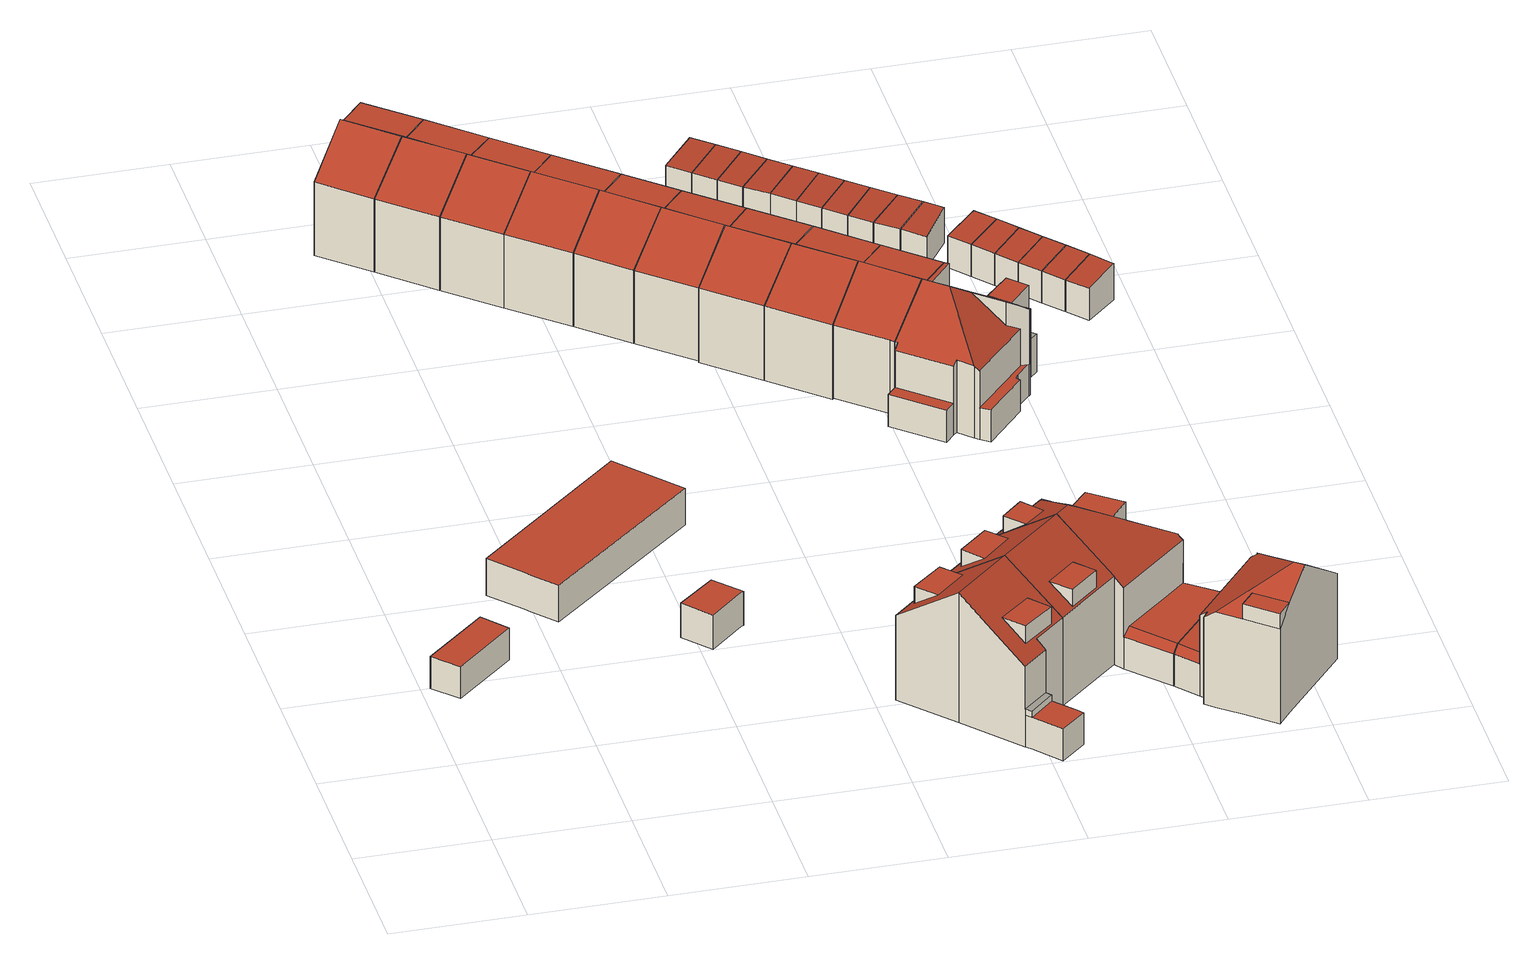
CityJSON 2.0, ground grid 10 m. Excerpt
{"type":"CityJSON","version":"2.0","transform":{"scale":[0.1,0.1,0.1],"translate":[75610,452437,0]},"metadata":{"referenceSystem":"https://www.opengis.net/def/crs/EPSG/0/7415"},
"CityObjects":{
"building1":{"type":"Building","attributes":{"Volume":39.41,"Dakoppervlakte":15.14,"Muuroppervlakte":44.63,"Vloeroppervlakte":15.14,"hoogte_Z_max_in_m_NAP":3.52,"GEB_DOEL":"onbekend","dateOfConstruction":"2005-01-01","measuredHeight":2.6},"geometry":[{"type":"Solid","lod":"2","boundaries":[[[[0,1,2,3]],[[4,5,6,7]],[[0,3,7,6]],[[3,2,4,7]],[[1,5,4,2]],[[0,6,5,1]]]],"semantics":{"surfaces":[{"type":"GroundSurface"},{"type":"RoofSurface"},{"type":"WallSurface"}],"values":[[0,1,2,2,2,2]]}}]},
"building2":{"type":"Building","attributes":{"Volume":288.37,"Dakoppervlakte":93.94,"Muuroppervlakte":131.6,"Vloeroppervlakte":93.94,"hoogte_Z_max_in_m_NAP":3.95,"GEB_DOEL":"bijeenkomstfunctie","dateOfConstruction":"2011-01-01","measuredHeight":3.07},"geometry":[{"type":"Solid","lod":"2","boundaries":[[[[8,9,10,11,12,13]],[[14,15,16,17,18,19]],[[15,9,8,16]],[[13,17,16,8]],[[12,18,17,13]],[[12,11,10,9,15,14,19,18]]]],"semantics":{"surfaces":[{"type":"GroundSurface"},{"type":"RoofSurface"},{"type":"WallSurface"}],"values":[[0,1,2,2,2,2]]}}]},
"building3":{"type":"Building","attributes":{"Volume":27.26,"Dakoppervlakte":9.96,"Muuroppervlakte":34.97,"Vloeroppervlakte":9.96,"hoogte_Z_max_in_m_NAP":3.66,"GEB_DOEL":"overige gebruiksfunctie","dateOfConstruction":"2018-01-01","measuredHeight":2.74},"geometry":[{"type":"Solid","lod":"2","boundaries":[[[[20,21,22,23,24]],[[25,26,27,28,29]],[[26,25,24,23]],[[22,27,26,23]],[[22,21,28,27]],[[28,21,20,24,25,29]]]],"semantics":{"surfaces":[{"type":"GroundSurface"},{"type":"RoofSurface"},{"type":"WallSurface"}],"values":[[0,1,2,2,2,2]]}}]},
"building4":{"type":"Building","attributes":{"Volume":349.63,"Dakoppervlakte":60.56,"Muuroppervlakte":209.65,"Vloeroppervlakte":53.47,"hoogte_Z_max_in_m_NAP":9.95,"GEB_DOEL":"woonfunctie","dateOfConstruction":"1934-01-01","measuredHeight":8.94},"geometry":[{"type":"Solid","lod":"2","boundaries":[[[[30,31,32,33,34,35,36,37,38,39,40,41,42]],[[43,44,45,46,47]],[[48,49,50,51]],[[52,53,48,51]],[[52,54,55,53]],[[56,57,58,59]],[[37,36,54,52,51,57,56,44,40,39,38]],[[55,54,36,35]],[[41,40,44,43]],[[31,30,46,45]],[[43,47,46,30,42,41]],[[45,44,56,59]],[[57,51,50]],[[48,58,49]],[[48,53,34,33,32,31,45,59,58]],[[50,49,58,57]],[[35,34,53,55]]]],"semantics":{"surfaces":[{"type":"GroundSurface"},{"type":"RoofSurface"},{"type":"WallSurface"}],"values":[[0,1,1,1,1,1,2,2,2,2,2,2,2,2,2,2,2]]}}]},
"building5":{"type":"Building","attributes":{"Volume":367.16,"Dakoppervlakte":63.03,"Muuroppervlakte":214,"Vloeroppervlakte":55.61,"hoogte_Z_max_in_m_NAP":9.95,"GEB_DOEL":"woonfunctie","dateOfConstruction":"1934-01-01","measuredHeight":8.99},"geometry":[{"type":"Solid","lod":"2","boundaries":[[[[60,61,35,34,33,32,31,30,62,63,64,65,66]],[[46,45,67,68,69]],[[49,48,70,71]],[[53,72,70,48]],[[53,55,73,72]],[[59,58,74,75]],[[34,35,55,53]],[[61,73,55,35]],[[45,46,30,31]],[[63,68,67,64]],[[46,69,68,63,62,30]],[[45,59,75,67]],[[49,58,48]],[[71,70,74]],[[73,61,60,66,65,64,67,75,74,70,72]],[[49,71,74,58]],[[59,45,31,32,33,34,53,48,58]]]],"semantics":{"surfaces":[{"type":"GroundSurface"},{"type":"RoofSurface"},{"type":"WallSurface"}],"values":[[0,1,1,1,1,1,2,2,2,2,2,2,2,2,2,2,2]]}}]},
"building6":{"type":"Building","attributes":{"Volume":561.56,"Dakoppervlakte":66.61,"Muuroppervlakte":286.13,"Vloeroppervlakte":68.68,"hoogte_Z_max_in_m_NAP":11.51,"GEB_DOEL":"woonfunctie","dateOfConstruction":"1925-01-01","measuredHeight":10.62},"children":["building6-1","building6-2"],"geometry":[{"type":"Solid","lod":"2","boundaries":[[[[76,77,78,79,80,81,82,83,84,85,86,87,88]],[[89,90,91,92,93,94],[95,96,97,98]],[[90,99,100,91],[101,102,103,104]],[[105,106,107,108,109]],[[110,111,112,113]],[[79,78,94,93,111,114]],[[78,77,89,94]],[[88,87,100,99]],[[100,87,86,91]],[[83,82,105,109]],[[82,81,106,105]],[[92,91,86,85,115,112]],[[110,107,114,111]],[[113,112,115,108]],[[115,85,84,83,109,108]],[[110,113,108,107]],[[111,93,92,112]],[[107,106,81,80,79,114]],[[89,77,76,88,99,90]],[[116,117,98,97]],[[116,97,96]],[[96,95,117,116]],[[117,95,98]],[[104,118,119,101]],[[118,104,103]],[[119,118,103,102]],[[119,102,101]]]],"semantics":{"surfaces":[{"type":"GroundSurface"},{"type":"RoofSurface"},{"type":"OuterFloorSurface"},{"type":"WallSurface"}],"values":[[0,1,1,1,2,3,3,3,3,3,3,3,3,3,3,3,3,3,3,1,3,3,3,1,3,3,3]]}}]},
"building6-1":{"type":"BuildingInstallation","attributes":{"relationToConstruction":"outside"},"parents":["building6"],"geometry":[{"type":"MultiSurface","lod":"2","boundaries":[[[116,117,98,97]],[[116,97,96]],[[96,95,117,116]],[[117,95,98]]],"semantics":{"surfaces":[{"type":"RoofSurface"},{"type":"WallSurface"}],"values":[0,1,1,1]}}]},
"building6-2":{"type":"BuildingInstallation","attributes":{"relationToConstruction":"outside"},"parents":["building6"],"geometry":[{"type":"MultiSurface","lod":"2","boundaries":[[[104,118,119,101]],[[118,104,103]],[[119,118,103,102]],[[119,102,101]]],"semantics":{"surfaces":[{"type":"RoofSurface"},{"type":"WallSurface"}],"values":[0,1,1,1]}}]},
"building7":{"type":"Building","attributes":{"Volume":358.57,"Dakoppervlakte":61.62,"Muuroppervlakte":212.44,"Vloeroppervlakte":54.38,"hoogte_Z_max_in_m_NAP":9.95,"GEB_DOEL":"woonfunctie","dateOfConstruction":"1934-01-01","measuredHeight":8.99},"geometry":[{"type":"Solid","lod":"2","boundaries":[[[[120,121,122,123,61,60,66,65,64,63,124,125]],[[126,127,68,67]],[[70,128,129,71]],[[72,130,128,70]],[[75,74,131,132]],[[72,73,133,130]],[[60,61,73,72,70,74,75,67,64,65,66]],[[61,123,133,73]],[[125,124,127,126]],[[124,63,68,127]],[[67,68,63,64]],[[126,67,75,132]],[[128,131,129]],[[71,74,70]],[[131,128,130,122,121,120,125,126,132]],[[71,129,131,74]],[[122,130,133,123]]]],"semantics":{"surfaces":[{"type":"GroundSurface"},{"type":"RoofSurface"},{"type":"WallSurface"}],"values":[[0,1,1,1,1,1,2,2,2,2,2,2,2,2,2,2,2]]}}]},
"building8":{"type":"Building","attributes":{"Volume":392.86,"Dakoppervlakte":67.95,"Muuroppervlakte":218.23,"Vloeroppervlakte":60.01,"hoogte_Z_max_in_m_NAP":9.95,"GEB_DOEL":"woonfunctie","dateOfConstruction":"1934-01-01","measuredHeight":8.96},"geometry":[{"type":"Solid","lod":"2","boundaries":[[[[134,135,136,137,138,123,122,121,120,125,124,139,140]],[[127,126,141,142,143]],[[129,128,144,145]],[[130,146,144,128]],[[130,133,147,146]],[[132,131,148,149]],[[122,123,133,130,128,131,132,126,125,120,121]],[[147,133,123,138]],[[140,142,141,134]],[[142,140,139,124,127,143]],[[126,127,124,125]],[[126,132,149,141]],[[129,131,128]],[[145,144,148]],[[144,146,137,136,135,134,141,149,148]],[[148,131,129,145]],[[137,146,147,138]]]],"semantics":{"surfaces":[{"type":"GroundSurface"},{"type":"RoofSurface"},{"type":"WallSurface"}],"values":[[0,1,1,1,1,1,2,2,2,2,2,2,2,2,2,2,2]]}}]},
"building9":{"type":"Building","attributes":{"Volume":574.17,"Dakoppervlakte":64.36,"Muuroppervlakte":267.01,"Vloeroppervlakte":64.13,"hoogte_Z_max_in_m_NAP":11.51,"GEB_DOEL":"woonfunctie","dateOfConstruction":"1925-01-01","measuredHeight":10.62},"children":["building9-1","building9-2"],"geometry":[{"type":"Solid","lod":"2","boundaries":[[[[150,77,76,88,151,152]],[[153,154,99,90],[155,156,157,158]],[[90,89,159,153],[160,161,162,163]],[[77,150,159,89]],[[159,150,152,153]],[[90,99,88,76,77,89]],[[88,99,154,151]],[[152,151,154,153]],[[155,158,164,165]],[[164,158,157]],[[165,164,157,156]],[[165,156,155]],[[161,160,166,167]],[[160,163,166]],[[163,162,167,166]],[[162,161,167]]]],"semantics":{"surfaces":[{"type":"GroundSurface"},{"type":"RoofSurface"},{"type":"WallSurface"}],"values":[[0,1,1,2,2,2,2,2,1,2,2,2,1,2,2,2]]}}]},
"building9-1":{"type":"BuildingInstallation","attributes":{"relationToConstruction":"outside"},"parents":["building9"],"geometry":[{"type":"MultiSurface","lod":"2","boundaries":[[[155,158,164,165]],[[164,158,157]],[[165,164,157,156]],[[165,156,155]]],"semantics":{"surfaces":[{"type":"RoofSurface"},{"type":"WallSurface"}],"values":[0,1,1,1]}}]},
"building9-2":{"type":"BuildingInstallation","attributes":{"relationToConstruction":"outside"},"parents":["building9"],"geometry":[{"type":"MultiSurface","lod":"2","boundaries":[[[161,160,166,167]],[[160,163,166]],[[163,162,167,166]],[[162,161,167]]],"semantics":{"surfaces":[{"type":"RoofSurface"},{"type":"WallSurface"}],"values":[0,1,1,1]}}]},
"building10":{"type":"Building","attributes":{"Volume":341.25,"Dakoppervlakte":59.19,"Muuroppervlakte":208.06,"Vloeroppervlakte":52.23,"hoogte_Z_max_in_m_NAP":9.95,"GEB_DOEL":"woonfunctie","dateOfConstruction":"1934-01-01","measuredHeight":8.94},"geometry":[{"type":"Solid","lod":"2","boundaries":[[[[168,169,170,171,172,173,174,138,137,136,135,134,140]],[[175,176,177,142,141]],[[144,178,179,145]],[[178,144,146,180]],[[181,180,146,147]],[[182,183,149,148]],[[137,138,147,146,144,148,149,141,134,135,136]],[[181,147,138,174]],[[141,142,140,134]],[[170,169,176,175]],[[142,177,176,169,168,140]],[[141,149,183,175]],[[148,144,145]],[[178,182,179]],[[178,180,173,172,171,170,175,183,182]],[[145,179,182,148]],[[174,173,180,181]]]],"semantics":{"surfaces":[{"type":"GroundSurface"},{"type":"RoofSurface"},{"type":"WallSurface"}],"values":[[0,1,1,1,1,1,2,2,2,2,2,2,2,2,2,2,2]]}}]},
"building11":{"type":"Building","attributes":{"Volume":368.74,"Dakoppervlakte":63.62,"Muuroppervlakte":214.46,"Vloeroppervlakte":56.22,"hoogte_Z_max_in_m_NAP":9.95,"GEB_DOEL":"woonfunctie","dateOfConstruction":"1934-01-01","measuredHeight":8.99},"geometry":[{"type":"Solid","lod":"2","boundaries":[[[[174,173,172,171,170,169,184,185,186,187,188,189,190]],[[191,192,179,178]],[[191,178,180,193]],[[193,180,181,194]],[[195,196,183,182]],[[197,198,199,176,175]],[[173,174,181,180]],[[194,181,174,190]],[[191,195,192]],[[194,190,189,188,187,186,197,196,195,191,193]],[[182,183,175,170,171,172,173,180,178]],[[179,192,195,182]],[[176,169,170,175]],[[185,198,197,186]],[[176,199,198,185,184,169]],[[175,183,196,197]],[[182,178,179]]]],"semantics":{"surfaces":[{"type":"GroundSurface"},{"type":"RoofSurface"},{"type":"WallSurface"}],"values":[[0,1,1,1,1,1,2,2,2,2,2,2,2,2,2,2,2]]}}]},
"building12":{"type":"Building","attributes":{"Volume":373.9,"Dakoppervlakte":64.41,"Muuroppervlakte":215.71,"Vloeroppervlakte":56.9,"hoogte_Z_max_in_m_NAP":9.95,"GEB_DOEL":"woonfunctie","dateOfConstruction":"1934-01-01","measuredHeight":9},"geometry":[{"type":"Solid","lod":"2","boundaries":[[[[200,201,202,203,204,205,206,207,208,209,210,211,212]],[[191,213,214,192]],[[193,215,213,191]],[[193,194,216,215]],[[196,195,217,218]],[[219,220,221,198,197]],[[203,202,194,193,191,195,196,197,206,205,204]],[[201,216,194,202]],[[195,191,192]],[[213,217,214]],[[217,213,215,200,212,211,210,219,218]],[[192,214,217,195]],[[197,198,207,206]],[[219,210,209,220]],[[198,221,220,209,208,207]],[[197,196,218,219]],[[200,215,216,201]]]],"semantics":{"surfaces":[{"type":"GroundSurface"},{"type":"RoofSurface"},{"type":"WallSurface"}],"values":[[0,1,1,1,1,1,2,2,2,2,2,2,2,2,2,2,2]]}}]},
"building13":{"type":"Building","attributes":{"Volume":690.96,"Dakoppervlakte":104.82,"Muuroppervlakte":282.96,"Vloeroppervlakte":100.03,"hoogte_Z_max_in_m_NAP":11.51,"GEB_DOEL":"kantoorfunctie,woonfunctie - woonfunctie","dateOfConstruction":"1925-01-01","measuredHeight":10.65},"children":["building13-1","building13-2"],"geometry":[{"type":"Solid","lod":"2","boundaries":[[[[222,223,150,152,151,224,225,226,227,228,229,230,231]],[[232,233,234,153,159,235,236,237]],[[153,234,238,154],[239,240,241,242]],[[234,233,243,238],[244,245,246,247]],[[248,249,250,251]],[[248,252,253,249]],[[150,223,250,235,159]],[[229,228,237,236,253]],[[243,233,232,227,226,225]],[[224,238,243,225]],[[231,230,252,248]],[[253,252,230,229]],[[153,154,151,152,150,159]],[[231,248,251,222]],[[253,236,235,250,249]],[[223,222,251,250]],[[151,154,238,224]],[[237,228,227,232]],[[242,241,254,255]],[[254,241,240]],[[255,254,240,239]],[[255,239,242]],[[247,256,257,244]],[[256,247,246]],[[257,256,246,245]],[[257,245,244]]]],"semantics":{"surfaces":[{"type":"GroundSurface"},{"type":"RoofSurface"},{"type":"WallSurface"}],"values":[[0,1,1,1,1,1,2,2,2,2,2,2,2,2,2,2,2,2,1,2,2,2,1,2,2,2]]}}]},
"building13-1":{"type":"BuildingInstallation","attributes":{"relationToConstruction":"outside"},"parents":["building13"],"geometry":[{"type":"MultiSurface","lod":"2","boundaries":[[[242,241,254,255]],[[254,241,240]],[[255,254,240,239]],[[255,239,242]]],"semantics":{"surfaces":[{"type":"RoofSurface"},{"type":"WallSurface"}],"values":[0,1,1,1]}}]},
"building13-2":{"type":"BuildingInstallation","attributes":{"relationToConstruction":"outside"},"parents":["building13"],"geometry":[{"type":"MultiSurface","lod":"2","boundaries":[[[247,256,257,244]],[[256,247,246]],[[257,256,246,245]],[[257,245,244]]],"semantics":{"surfaces":[{"type":"RoofSurface"},{"type":"WallSurface"}],"values":[0,1,1,1]}}]},
"building14":{"type":"Building","attributes":{"Volume":384.11,"Dakoppervlakte":66.03,"Muuroppervlakte":217.75,"Vloeroppervlakte":58.3,"hoogte_Z_max_in_m_NAP":9.95,"GEB_DOEL":"woonfunctie","dateOfConstruction":"1934-01-01","measuredHeight":9.01},"geometry":[{"type":"Solid","lod":"2","boundaries":[[[[258,259,201,200,212,211,210,209,260,261,262,263,264]],[[213,265,266,214]],[[215,267,265,213]],[[218,217,268,269]],[[215,216,270,267]],[[271,272,273,220,219]],[[268,265,267,258,264,263,262,271,269]],[[270,216,201,259]],[[214,217,213]],[[266,265,268]],[[200,201,216,215,213,217,218,219,210,211,212]],[[268,217,214,266]],[[271,262,261,272]],[[220,273,272,261,260,209]],[[220,209,210,219]],[[271,219,218,269]],[[258,267,270,259]]]],"semantics":{"surfaces":[{"type":"GroundSurface"},{"type":"RoofSurface"},{"type":"WallSurface"}],"values":[[0,1,1,1,1,1,2,2,2,2,2,2,2,2,2,2,2]]}}]},
"building15":{"type":"Building","attributes":{"Volume":19.49,"Dakoppervlakte":7.12,"Muuroppervlakte":30.45,"Vloeroppervlakte":7.09,"hoogte_Z_max_in_m_NAP":3.91,"GEB_DOEL":"onbekend","dateOfConstruction":"1934-01-01","measuredHeight":2.93},"geometry":[{"type":"Solid","lod":"2","boundaries":[[[[274,275,276,277]],[[278,279,280,281]],[[279,278,274,277]],[[280,279,277,276]],[[276,275,281,280]],[[274,278,281,275]]]],"semantics":{"surfaces":[{"type":"GroundSurface"},{"type":"RoofSurface"},{"type":"WallSurface"}],"values":[[0,1,2,2,2,2]]}}]},
"building16":{"type":"Building","attributes":{"Volume":362.04,"Dakoppervlakte":62.77,"Muuroppervlakte":213.16,"Vloeroppervlakte":55.53,"hoogte_Z_max_in_m_NAP":9.95,"GEB_DOEL":"woonfunctie","dateOfConstruction":"1934-01-01","measuredHeight":8.98},"geometry":[{"type":"Solid","lod":"2","boundaries":[[[[282,283,284,285,286,287,288,289,290,291,292,293,294,295,296]],[[266,265,297,298]],[[267,299,297,265]],[[300,299,267,270,301]],[[269,268,302,303]],[[304,305,306,272,271,307]],[[286,285,270,267]],[[301,270,285,284]],[[284,283,300,301]],[[266,268,265]],[[298,297,302]],[[300,283,282,296,295,294,307,303,302,297,299]],[[268,266,298,302]],[[307,294,293,304]],[[293,292,305,304]],[[272,306,305,292,291,290]],[[271,272,290,289]],[[271,269,303,307]],[[268,269,271,289,288,287,286,267,265]]]],"semantics":{"surfaces":[{"type":"GroundSurface"},{"type":"RoofSurface"},{"type":"WallSurface"}],"values":[[0,1,1,1,1,1,2,2,2,2,2,2,2,2,2,2,2,2,2]]}}]},
"building17":{"type":"Building","attributes":{"Volume":19.57,"Dakoppervlakte":7.12,"Muuroppervlakte":30.59,"Vloeroppervlakte":7.08,"hoogte_Z_max_in_m_NAP":3.91,"GEB_DOEL":"onbekend","dateOfConstruction":"1934-01-01","measuredHeight":2.94},"geometry":[{"type":"Solid","lod":"2","boundaries":[[[[308,274,277,309]],[[310,311,279,278]],[[310,308,309,311]],[[279,311,309,277]],[[277,274,278,279]],[[274,308,310,278]]]],"semantics":{"surfaces":[{"type":"GroundSurface"},{"type":"RoofSurface"},{"type":"WallSurface"}],"values":[[0,1,2,2,2,2]]}}]},
"building18":{"type":"Building","attributes":{"Volume":559.26,"Dakoppervlakte":91.01,"Muuroppervlakte":257.31,"Vloeroppervlakte":77.82,"hoogte_Z_max_in_m_NAP":11.64,"GEB_DOEL":"woonfunctie","dateOfConstruction":"1925-01-01","measuredHeight":10.73},"geometry":[{"type":"Solid","lod":"2","boundaries":[[[[312,222,231,230,313,314,315,316,317,318,319,320,321,322,323,324]],[[325,326,327,328]],[[329,330,331,332,333,328,327,334]],[[335,336,337,325,328,333]],[[338,339,337,336]],[[340,248,251,341]],[[252,248,340,342]],[[339,338,335,343]],[[339,343,337]],[[338,336,335]],[[231,222,251,248]],[[251,222,312,341]],[[252,230,231,248]],[[329,342,340,341,330]],[[335,333,332,323,322,321,320,343]],[[324,323,332,331]],[[312,324,331,330,341]],[[314,313,342,329,334]],[[315,314,334,327]],[[337,343,320,319,318,317,326,325]],[[230,252,342,313]],[[327,326,317,316,315]]]],"semantics":{"surfaces":[{"type":"GroundSurface"},{"type":"RoofSurface"},{"type":"WallSurface"}],"values":[[0,1,1,1,1,1,1,2,2,2,2,2,2,2,2,2,2,2,2,2,2,2]]}}]},
"building19":{"type":"Building","attributes":{"Volume":19.49,"Dakoppervlakte":7.11,"Muuroppervlakte":30.48,"Vloeroppervlakte":7.08,"hoogte_Z_max_in_m_NAP":3.91,"GEB_DOEL":"onbekend","dateOfConstruction":"1934-01-01","measuredHeight":2.93},"geometry":[{"type":"Solid","lod":"2","boundaries":[[[[344,345,308,309]],[[310,346,347,311]],[[344,309,311,347]],[[309,308,310,311]],[[345,346,310,308]],[[347,346,345,344]]]],"semantics":{"surfaces":[{"type":"GroundSurface"},{"type":"RoofSurface"},{"type":"WallSurface"}],"values":[[0,1,2,2,2,2]]}}]},
"building20":{"type":"Building","attributes":{"Volume":451.85,"Dakoppervlakte":81.8,"Muuroppervlakte":224.66,"Vloeroppervlakte":73.15,"hoogte_Z_max_in_m_NAP":9.95,"GEB_DOEL":"winkelfunctie,woonfunctie","dateOfConstruction":"1934-01-01","measuredHeight":9},"geometry":[{"type":"Solid","lod":"2","boundaries":[[[[348,349,350,351,283,282,296,295,294,293,352,353,354,355,356,357,358,359,360,361,362,363,364,365,366,367,368,369]],[[370,371,372,373]],[[374,298,297,375]],[[376,377,378,303,302,379,375,297,299,380,381,382,383,384,385,386]],[[387,388,389,390,391,380,299,300]],[[392,393,394,395]],[[396,397,398,399,400,401,402,403]],[[391,404,405,406,381,380]],[[377,376,407,408,409,410]],[[381,406,382]],[[396,383,382,406,405,397]],[[383,396,360,359,384]],[[384,359,358,357,408,385]],[[385,408,407,386]],[[386,407,376]],[[378,377,354,353,372]],[[300,283,351,387]],[[388,387,351,350,395]],[[369,368,390,389,394]],[[390,368,367,391]],[[298,302,297]],[[282,283,300,299,297,302,303,371,294,295,296]],[[375,379,374]],[[350,349,392,395]],[[349,348,393,392]],[[394,393,348,369]],[[388,395,394,389]],[[373,372,353,352]],[[293,370,373,352]],[[293,294,371,370]],[[371,303,378,372]],[[367,366,398,404,391]],[[409,356,355,410]],[[355,354,377,410]],[[398,366,365,399]],[[365,364,400,399]],[[400,364,363,401]],[[401,363,362,402]],[[402,362,361,360,396,403]],[[385,408,357,408]],[[357,356,409,408]],[[404,398,397,405]],[[379,302,298,374]]]],"semantics":{"surfaces":[{"type":"GroundSurface"},{"type":"OuterFloorSurface"},{"type":"RoofSurface"},{"type":"WallSurface"}],"values":[[0,1,2,2,2,2,2,2,2,3,3,3,3,3,3,3,3,3,3,3,3,3,3,3,3,3,3,3,3,3,3,3,3,3,3,3,3,3,3,3,3,3,3]]}}]},
"building21":{"type":"Building","attributes":{"Volume":19.62,"Dakoppervlakte":7.11,"Muuroppervlakte":30.68,"Vloeroppervlakte":7.07,"hoogte_Z_max_in_m_NAP":3.91,"GEB_DOEL":"onbekend","dateOfConstruction":"1934-01-01","measuredHeight":2.95},"geometry":[{"type":"Solid","lod":"2","boundaries":[[[[411,412,345,344]],[[413,347,346,414]],[[411,344,347,413]],[[344,345,346,347]],[[412,414,346,345]],[[414,412,411,413]]]],"semantics":{"surfaces":[{"type":"GroundSurface"},{"type":"RoofSurface"},{"type":"WallSurface"}],"values":[[0,1,2,2,2,2]]}}]},
"building22":{"type":"Building","attributes":{"Volume":19.37,"Dakoppervlakte":7.1,"Muuroppervlakte":30.3,"Vloeroppervlakte":7.07,"hoogte_Z_max_in_m_NAP":3.91,"GEB_DOEL":"onbekend","dateOfConstruction":"1934-01-01","measuredHeight":2.92},"geometry":[{"type":"Solid","lod":"2","boundaries":[[[[415,412,411,416]],[[417,413,414,418]],[[416,411,413,417]],[[411,412,414,413]],[[415,418,414,412]],[[418,415,416,417]]]],"semantics":{"surfaces":[{"type":"GroundSurface"},{"type":"RoofSurface"},{"type":"WallSurface"}],"values":[[0,1,2,2,2,2]]}}]},
"building23":{"type":"Building","attributes":{"Volume":19.67,"Dakoppervlakte":7.21,"Muuroppervlakte":30.49,"Vloeroppervlakte":7.17,"hoogte_Z_max_in_m_NAP":3.91,"GEB_DOEL":"onbekend","dateOfConstruction":"1934-01-01","measuredHeight":2.92},"geometry":[{"type":"Solid","lod":"2","boundaries":[[[[419,415,416,420]],[[421,417,418,422]],[[420,416,417,421]],[[416,415,418,417]],[[419,422,418,415]],[[421,422,419,420]]]],"semantics":{"surfaces":[{"type":"GroundSurface"},{"type":"RoofSurface"},{"type":"WallSurface"}],"values":[[0,1,2,2,2,2]]}}]},
"building24":{"type":"Building","attributes":{"Volume":19.72,"Dakoppervlakte":7.19,"Muuroppervlakte":30.58,"Vloeroppervlakte":7.16,"hoogte_Z_max_in_m_NAP":3.91,"GEB_DOEL":"onbekend","dateOfConstruction":"1934-01-01","measuredHeight":2.93},"geometry":[{"type":"Solid","lod":"2","boundaries":[[[[423,419,420,424]],[[425,426,421,422]],[[426,425,423,424]],[[424,420,421,426]],[[420,419,422,421]],[[419,423,425,422]]]],"semantics":{"surfaces":[{"type":"GroundSurface"},{"type":"RoofSurface"},{"type":"WallSurface"}],"values":[[0,1,2,2,2,2]]}}]},
"building25":{"type":"Building","attributes":{"Volume":20.28,"Dakoppervlakte":7.19,"Muuroppervlakte":31.46,"Vloeroppervlakte":7.15,"hoogte_Z_max_in_m_NAP":3.91,"GEB_DOEL":"onbekend","dateOfConstruction":"1934-01-01","measuredHeight":3.01},"geometry":[{"type":"Solid","lod":"2","boundaries":[[[[427,428,429,430]],[[431,432,426,425]],[[432,431,427,430]],[[426,432,430,429]],[[429,428,425,426]],[[428,427,431,425]]]],"semantics":{"surfaces":[{"type":"GroundSurface"},{"type":"RoofSurface"},{"type":"WallSurface"}],"values":[[0,1,2,2,2,2]]}}]},
"building26":{"type":"Building","attributes":{"Volume":19.92,"Dakoppervlakte":7.18,"Muuroppervlakte":30.91,"Vloeroppervlakte":7.15,"hoogte_Z_max_in_m_NAP":3.91,"GEB_DOEL":"onbekend","dateOfConstruction":"1934-01-01","measuredHeight":2.96},"geometry":[{"type":"Solid","lod":"2","boundaries":[[[[433,427,430,434]],[[435,436,432,431]],[[436,435,433,434]],[[434,430,432,436]],[[430,427,431,432]],[[433,435,431,427]]]],"semantics":{"surfaces":[{"type":"GroundSurface"},{"type":"RoofSurface"},{"type":"WallSurface"}],"values":[[0,1,2,2,2,2]]}}]},
"building27":{"type":"Building","attributes":{"Volume":17.75,"Dakoppervlakte":6.53,"Muuroppervlakte":29.36,"Vloeroppervlakte":6.49,"hoogte_Z_max_in_m_NAP":3.91,"GEB_DOEL":"onbekend","dateOfConstruction":"1934-01-01","measuredHeight":2.92},"geometry":[{"type":"Solid","lod":"2","boundaries":[[[[437,438,439,440,441]],[[442,443,436,435,444]],[[440,439,435,436]],[[438,444,435,439]],[[442,444,438,437]],[[436,443,441,440]],[[441,443,442,437]]]],"semantics":{"surfaces":[{"type":"GroundSurface"},{"type":"RoofSurface"},{"type":"WallSurface"}],"values":[[0,1,2,2,2,2,2]]}}]},
"building28":{"type":"Building","attributes":{"Volume":11.51,"Dakoppervlakte":4.93,"Muuroppervlakte":20.97,"Vloeroppervlakte":4.93,"hoogte_Z_max_in_m_NAP":3.41,"GEB_DOEL":"onbekend","dateOfConstruction":"1934-01-01","measuredHeight":2.34},"geometry":[{"type":"Solid","lod":"2","boundaries":[[[[445,446,447,448]],[[449,450,451,452]],[[448,447,450,449]],[[447,446,451,450]],[[445,452,451,446]],[[452,445,448,449]]]],"semantics":{"surfaces":[{"type":"GroundSurface"},{"type":"RoofSurface"},{"type":"WallSurface"}],"values":[[0,1,2,2,2,2]]}}]},
"building29":{"type":"Building","attributes":{"Volume":18,"Dakoppervlakte":6.46,"Muuroppervlakte":29.33,"Vloeroppervlakte":6.41,"hoogte_Z_max_in_m_NAP":4.1,"GEB_DOEL":"onbekend","dateOfConstruction":"1934-01-01","measuredHeight":3.02},"geometry":[{"type":"Solid","lod":"2","boundaries":[[[[453,454,455,456]],[[457,458,459,460]],[[458,457,453,456]],[[456,455,459,458]],[[454,460,459,455]],[[457,460,454,453]]]],"semantics":{"surfaces":[{"type":"GroundSurface"},{"type":"RoofSurface"},{"type":"WallSurface"}],"values":[[0,1,2,2,2,2]]}}]},
"building30":{"type":"Building","attributes":{"Volume":17.75,"Dakoppervlakte":6.42,"Muuroppervlakte":29.01,"Vloeroppervlakte":6.37,"hoogte_Z_max_in_m_NAP":4.1,"GEB_DOEL":"onbekend","dateOfConstruction":"1934-01-01","measuredHeight":2.99},"geometry":[{"type":"Solid","lod":"2","boundaries":[[[[456,461,462,453]],[[463,464,458,457]],[[464,463,462,461]],[[461,456,458,464]],[[458,456,453,457]],[[463,457,453,462]]]],"semantics":{"surfaces":[{"type":"GroundSurface"},{"type":"RoofSurface"},{"type":"WallSurface"}],"values":[[0,1,2,2,2,2]]}}]},
"building31":{"type":"Building","attributes":{"Volume":17.81,"Dakoppervlakte":6.38,"Muuroppervlakte":29.17,"Vloeroppervlakte":6.33,"hoogte_Z_max_in_m_NAP":4.11,"GEB_DOEL":"onbekend","dateOfConstruction":"1934-01-01","measuredHeight":3.02},"geometry":[{"type":"Solid","lod":"2","boundaries":[[[[461,465,466,462]],[[467,468,464,463]],[[468,467,466,465]],[[465,461,464,468]],[[462,463,464,461]],[[463,462,466,467]]]],"semantics":{"surfaces":[{"type":"GroundSurface"},{"type":"RoofSurface"},{"type":"WallSurface"}],"values":[[0,1,2,2,2,2]]}}]},
"building32":{"type":"Building","attributes":{"Volume":17.58,"Dakoppervlakte":6.33,"Muuroppervlakte":28.89,"Vloeroppervlakte":6.28,"hoogte_Z_max_in_m_NAP":4.11,"GEB_DOEL":"onbekend","dateOfConstruction":"1934-01-01","measuredHeight":3},"geometry":[{"type":"Solid","lod":"2","boundaries":[[[[469,466,465,470]],[[471,472,468,467]],[[472,471,469,470]],[[470,465,468,472]],[[468,465,466,467]],[[467,466,469,471]]]],"semantics":{"surfaces":[{"type":"GroundSurface"},{"type":"RoofSurface"},{"type":"WallSurface"}],"values":[[0,1,2,2,2,2]]}}]},
"building33":{"type":"Building","attributes":{"Volume":17.41,"Dakoppervlakte":6.29,"Muuroppervlakte":28.68,"Vloeroppervlakte":6.24,"hoogte_Z_max_in_m_NAP":4.11,"GEB_DOEL":"onbekend","dateOfConstruction":"1934-01-01","measuredHeight":2.99},"geometry":[{"type":"Solid","lod":"2","boundaries":[[[[470,473,474,469]],[[475,476,472,471]],[[476,475,474,473]],[[473,470,472,476]],[[472,470,469,471]],[[471,469,474,475]]]],"semantics":{"surfaces":[{"type":"GroundSurface"},{"type":"RoofSurface"},{"type":"WallSurface"}],"values":[[0,1,2,2,2,2]]}}]},
"building34":{"type":"Building","attributes":{"Volume":18.25,"Dakoppervlakte":6.49,"Muuroppervlakte":29.42,"Vloeroppervlakte":6.44,"hoogte_Z_max_in_m_NAP":4.11,"GEB_DOEL":"onbekend","dateOfConstruction":"1934-01-01","measuredHeight":3.03},"geometry":[{"type":"Solid","lod":"2","boundaries":[[[[477,478,479,474,473]],[[480,481,476,475,482]],[[480,478,477,481]],[[477,473,476,481]],[[473,474,475,476]],[[479,482,475,474]],[[480,482,479,478]]]],"semantics":{"surfaces":[{"type":"GroundSurface"},{"type":"RoofSurface"},{"type":"WallSurface"}],"values":[[0,1,2,2,2,2,2]]}}]}
},
"vertices":[
[53,241,9],[69,222,9],[24,182,9],[7,200,9],[24,182,35],[69,222,35],[53,241,35],[7,200,35],
[230,361,9],[114,261,9],[99,278,9],[95,283,9],[74,307,9],[189,408,9],[99,278,39],[114,261,39],[230,361,39],[189,408,39],[74,307,39],[95,283,39],
[235,224,9],[209,200,9],[191,221,9],[219,245,9],[237,225,9],[237,225,37],[219,245,37],[191,221,37],[209,200,37],[235,224,37],
[176,811,10],[159,792,10],[151,783,10],[134,764,10],[129,758,10],[102,729,10],[67,760,10],[93,790,10],[97,796,10],[114,815,10],[123,825,10],[139,843,10],[144,839,10],[139,843,38],[123,825,38],[159,792,38],[176,811,38],[144,839,38],[134,764,94],[151,783,94],[114,815,94],[97,796,94],[93,790,99],[129,758,99],[67,760,70],[102,729,70],[123,825,66],[114,815,75],[151,783,75],[159,792,66],
[167,725,10],[140,695,10],[181,807,10],[214,778,10],[197,759,10],[189,749,10],[171,730,10],[197,759,38],[214,778,38],[181,807,38],[171,730,94],[189,749,94],[167,725,99],[140,695,70],[189,749,75],[197,759,66],
[393,106,9],[425,70,9],[401,48,9],[406,42,9],[409,38,9],[423,23,9],[427,18,9],[408,1,9],[391,21,9],[387,25,9],[350,67,9],[315,106,9],[358,145,9],[425,70,81],[393,106,115],[350,67,115],[387,25,75],[406,42,75],[401,48,81],[415,63,82],[392,43,82],[379,58,96],[402,78,96],[358,145,78],[315,106,78],[343,97,96],[330,112,82],[353,132,82],[366,118,96],[427,18,35],[423,23,35],[409,38,35],[391,21,35],[408,1,35],[409,38,40],[406,42,40],[387,25,40],[391,21,40],[406,42,35],[387,25,35],[392,43,96],[415,63,96],[353,132,96],[330,112,96],
[225,717,10],[208,698,10],[204,692,10],[177,662,10],[250,746,10],[234,726,10],[234,726,38],[250,746,38],[208,698,94],[225,717,94],[204,692,99],[225,717,75],[234,726,66],[177,662,70],
[274,691,10],[266,681,10],[249,662,10],[244,657,10],[218,627,10],[256,740,10],[291,710,10],[274,691,38],[291,710,38],[256,740,38],[249,662,94],[266,681,94],[244,657,99],[218,627,70],[266,681,75],[274,691,66],
[473,113,9],[406,188,9],[441,149,9],[441,149,115],[406,188,78],[386,135,96],[373,150,82],[395,170,82],[408,156,96],[473,113,81],[422,95,96],[444,115,96],[457,101,82],[435,81,82],[395,170,96],[373,150,96],[435,81,96],[457,101,96],
[294,708,10],[326,679,10],[309,660,10],[301,650,10],[284,631,10],[280,625,10],[253,595,10],[309,660,38],[326,679,38],[294,708,38],[284,631,94],[301,650,94],[280,625,99],[253,595,70],[301,650,75],[309,660,66],
[331,675,10],[365,645,10],[348,626,10],[339,617,10],[322,597,10],[317,592,10],[291,562,10],[322,597,94],[339,617,94],[317,592,99],[291,562,70],[339,617,75],[348,626,66],[348,626,38],[365,645,38],[331,675,38],
[356,558,9],[329,528,9],[291,562,9],[317,592,9],[322,597,9],[339,617,9],[348,626,9],[365,645,9],[370,641,9],[403,611,9],[386,592,9],[378,583,9],[360,563,9],[360,563,94],[378,583,94],[356,558,99],[329,528,70],[378,583,75],[386,592,66],[386,592,38],[403,611,38],[370,641,38],
[506,76,9],[478,106,9],[449,226,9],[450,227,9],[530,160,9],[531,159,9],[531,158,9],[533,156,9],[557,137,9],[510,81,9],[531,159,77],[530,160,78],[452,159,115],[478,106,75],[533,156,75],[531,158,77],[449,226,78],[412,185,82],[428,200,82],[441,185,96],[425,171,96],[450,227,78],[461,184,97],[474,199,82],[498,180,82],[485,164,97],[510,81,40],[483,111,40],[478,106,35],[506,76,35],[557,137,40],[533,156,40],[428,200,96],[412,185,96],[498,180,97],[474,199,97],
[395,524,9],[369,493,9],[406,609,9],[442,578,9],[425,558,9],[417,548,9],[400,529,9],[400,529,94],[417,548,94],[395,524,99],[417,548,75],[425,558,66],[369,493,70],[425,558,38],[442,578,38],[406,609,38],
[336,759,10],[321,773,10],[345,799,10],[360,786,10],[336,759,36],[360,786,39],[345,799,39],[321,773,36],
[432,491,10],[405,461,10],[402,464,10],[369,493,10],[395,524,10],[400,529,10],[417,548,10],[425,558,10],[442,578,10],[445,575,10],[480,544,10],[469,531,10],[463,524,10],[454,515,10],[437,496,10],[437,496,94],[454,515,94],[432,491,99],[405,461,70],[402,464,70],[454,515,75],[463,524,66],[469,531,38],[480,544,38],[445,575,38],[463,524,38],
[351,746,10],[375,773,10],[351,746,36],[375,773,39],
[520,59,9],[573,123,9],[577,120,9],[577,121,9],[615,90,9],[624,82,9],[591,42,9],[575,23,9],[565,10,9],[543,29,9],[527,42,9],[520,48,9],[524,54,9],[591,42,116],[624,82,79],[577,121,79],[584,47,116],[573,123,75],[520,59,75],[524,54,80],[520,48,80],[527,42,87],[577,120,79],[543,29,87],[553,41,99],[575,23,99],[543,29,99],[565,10,99],[524,64,40],[520,59,35],[573,123,40],[565,10,87],
[390,759,10],[366,733,10],[366,733,36],[390,759,39],
[431,418,10],[397,448,10],[404,456,10],[407,460,10],[514,491,10],[508,485,10],[504,481,10],[501,477,10],[503,476,10],[496,468,10],[498,466,10],[502,463,10],[501,462,10],[500,461,10],[490,450,10],[488,447,10],[490,444,10],[461,411,10],[454,416,10],[451,419,10],[441,429,10],[438,426,10],[469,531,41],[463,524,41],[508,485,41],[514,491,41],[457,513,94],[440,493,94],[503,481,70],[504,481,69],[508,485,66],[457,513,75],[448,477,99],[464,478,91],[484,461,91],[501,462,81],[502,463,81],[496,468,81],[494,470,81],[407,460,70],[404,456,66],[438,426,66],[441,429,69],[451,419,69],[397,448,36],[431,418,36],[438,426,36],[404,456,36],[501,462,36],[495,462,36],[454,416,36],[461,411,36],[490,444,36],[488,447,36],[490,450,36],[500,461,36],[454,416,66],[495,462,66],[484,461,71],[494,470,70],[496,468,68],[503,476,68],[501,477,70],
[405,746,10],[382,720,10],[405,746,39],[382,720,36],
[397,706,10],[420,733,10],[420,733,39],[397,706,36],
[412,693,10],[435,719,10],[435,719,39],[412,693,36],
[427,679,10],[450,706,10],[427,679,36],[450,706,39],
[442,666,9],[427,679,9],[450,706,9],[466,692,9],[442,666,36],[466,692,39],
[458,653,9],[481,679,9],[458,653,36],[481,679,39],
[493,668,10],[473,639,10],[458,653,10],[481,679,10],[489,672,10],[493,668,39],[489,672,39],[473,639,36],
[510,545,11],[496,558,11],[514,577,11],[527,564,11],[527,564,34],[514,577,34],[496,558,34],[510,545,34],
[500,620,11],[487,635,11],[511,656,11],[524,642,11],[500,620,37],[524,642,41],[511,656,41],[487,635,37],
[536,627,11],[513,605,11],[513,605,37],[536,627,41],
[549,612,11],[526,590,11],[526,590,37],[549,612,41],
[539,575,11],[562,597,11],[539,575,37],[562,597,41],
[575,582,11],[552,560,11],[552,560,37],[575,582,41],
[587,567,11],[588,566,11],[565,545,11],[588,566,41],[587,567,41],[565,545,37]
]}
